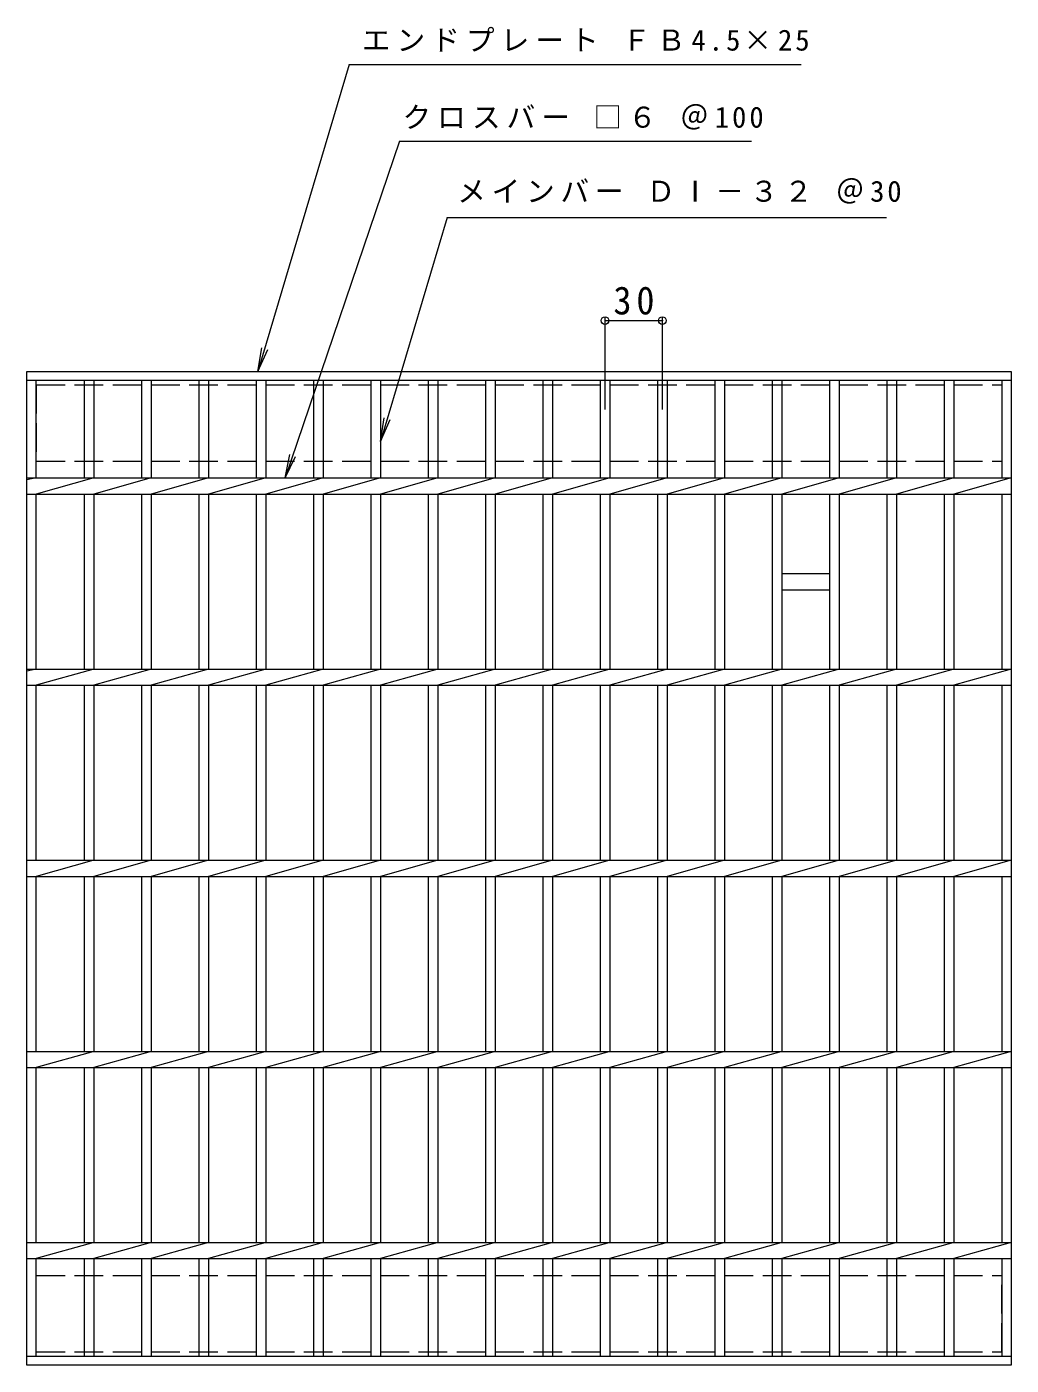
# Model space of a CAD drawing. Units: millimetres, scale not verified. Extents: x -622 to 831, y -677 to 678.
# Drawn here: x -620 to -105, y -22 to 678 of the extents above; entities that cross this region are included whole.
import ezdxf

# ---------------------------------------------------------------- set-up
doc = ezdxf.new("R2010")
doc.units = ezdxf.units.MM
doc.header["$LTSCALE"] = 5
doc.header["$PDMODE"] = 32
doc.header["$PDSIZE"] = 4
doc.linetypes.add('DASHED3', pattern=[4, 3, -1])
for name, color, linetype, lineweight in [('A-1_ピット', 2, 'Continuous', 9), ('A-2_蓋', 3, 'Continuous', 9), ('A-4_寸法', 7, 'Continuous', 9), ('A-5_仕様文', 7, 'Continuous', 9)]:
    doc.layers.add(name, color=color, linetype=linetype, lineweight=lineweight)
doc.styles.add('ＭＳ ゴシック', font='')
doc.styles.get('ＭＳ ゴシック').set_extended_font_data('MS Gothic')

msp = doc.modelspace()

# ---------------------------------------------------------------- linework, layer by layer
at = {"layer": 'A-1_ピット', "linetype": 'DASHED3'}
for p, q in [((-615.204, 490.928), (-110.204, 490.928)), ((-110.204, 490.928), (-110.204, 450.928)), ((-110.204, -15.072), (-110.204, 24.928)), ((-615.204, -15.072), (-110.204, -15.072))]:
    msp.add_line(p, q, dxfattribs=at)
for points in [[(-615.204, 490.928), (-615.204, 450.928), (-110.204, 450.928)], [(-615.204, -15.072), (-615.204, 24.928), (-110.204, 24.928)]]:
    msp.add_lwpolyline(points, dxfattribs=at)
at = {"layer": 'A-2_蓋'}
for p, q in [((-620.204, -22.072), (-620.204, 497.928)), ((-620.204, 497.928), (-105.204, 497.928)), ((-105.204, 497.928), (-105.204, -22.072)), ((-620.204, 493.428), (-105.204, 493.428)), ((-615.204, 442.168), (-615.204, 493.428)), ((-590.204, 493.428), (-590.204, 442.168)), ((-585.204, 493.428), (-585.204, 442.168)), ((-560.204, 493.428), (-560.204, 442.168)), ((-555.204, 493.428), (-555.204, 442.168)), ((-530.204, 493.428), (-530.204, 442.168)), ((-525.204, 493.428), (-525.204, 442.168)), ((-500.204, 493.428), (-500.204, 442.168)), ((-495.204, 493.428), (-495.204, 442.168)), ((-470.204, 493.428), (-470.204, 442.168)), ((-465.204, 493.428), (-465.204, 442.168)), ((-440.203, 493.428), (-440.203, 442.168)), ((-435.204, 493.428), (-435.204, 442.168)), ((-410.204, 493.428), (-410.204, 442.168)), ((-405.204, 493.428), (-405.204, 442.168)), ((-380.204, 493.428), (-380.204, 442.168)), ((-375.204, 493.428), (-375.204, 442.168)), ((-350.204, 493.428), (-350.204, 442.168)), ((-345.204, 493.428), (-345.204, 442.168)), ((-320.204, 493.428), (-320.204, 442.168)), ((-315.204, 493.428), (-315.204, 442.168)), ((-290.204, 493.428), (-290.204, 442.168)), ((-285.204, 493.428), (-285.204, 442.168)), ((-260.204, 493.428), (-260.204, 442.168)), ((-255.204, 493.428), (-255.204, 442.168)), ((-230.204, 493.428), (-230.204, 442.168)), ((-225.204, 493.428), (-225.204, 442.168)), ((-200.204, 493.428), (-200.204, 442.168)), ((-195.204, 493.428), (-195.204, 442.168)), ((-170.204, 493.428), (-170.204, 442.168)), ((-165.204, 493.428), (-165.204, 442.168)), ((-140.204, 493.428), (-140.204, 442.168)), ((-135.204, 493.428), (-135.204, 442.168)), ((-110.204, 493.428), (-110.204, 442.168)), ((-615.204, 442.168), (-620.204, 441.168)), ((-620.204, 442.168), (-105.204, 442.168)), ((-585.204, 442.168), (-615.204, 433.688)), ((-555.204, 442.168), (-585.204, 433.688)), ((-525.204, 442.168), (-555.204, 433.688)), ((-495.204, 442.168), (-525.204, 433.688)), ((-465.204, 442.168), (-495.204, 433.688)), ((-435.204, 442.168), (-465.204, 433.688)), ((-405.204, 442.168), (-435.204, 433.688)), ((-375.204, 442.168), (-405.204, 433.688)), ((-345.204, 442.168), (-375.204, 433.688)), ((-315.204, 442.168), (-345.204, 433.688)), ((-285.204, 442.168), (-315.204, 433.688)), ((-620.204, 433.688), (-105.204, 433.688)), ((-615.204, 342.168), (-615.204, 433.688)), ((-590.204, 433.688), (-590.204, 342.168)), ((-585.204, 433.688), (-585.204, 342.168)), ((-560.204, 433.688), (-560.204, 342.168)), ((-555.204, 433.688), (-555.204, 342.168)), ((-530.204, 433.688), (-530.204, 342.168)), ((-525.204, 433.688), (-525.204, 342.168)), ((-500.204, 433.688), (-500.204, 342.168)), ((-495.204, 433.688), (-495.204, 342.168)), ((-470.204, 433.688), (-470.204, 342.168)), ((-465.204, 433.688), (-465.204, 342.168)), ((-440.203, 433.688), (-440.203, 342.168)), ((-435.204, 433.688), (-435.204, 342.168)), ((-410.204, 433.688), (-410.204, 342.168)), ((-405.204, 433.688), (-405.204, 342.168)), ((-380.204, 433.688), (-380.204, 342.168)), ((-375.204, 433.688), (-375.204, 342.168)), ((-350.204, 433.688), (-350.204, 342.168)), ((-345.204, 433.688), (-345.204, 342.168)), ((-320.204, 433.688), (-320.204, 342.168)), ((-315.204, 433.688), (-315.204, 342.168)), ((-290.204, 433.688), (-290.204, 342.168)), ((-260.204, 433.688), (-260.204, 342.168)), ((-230.204, 433.688), (-230.204, 342.168)), ((-200.204, 433.688), (-200.204, 342.168)), ((-170.204, 433.688), (-170.204, 342.168)), ((-140.204, 433.688), (-140.204, 342.168)), ((-110.204, 433.688), (-110.204, 342.168)), ((-225.204, 392.168), (-200.204, 392.168)), ((-225.204, 383.688), (-200.204, 383.688)), ((-615.204, 342.168), (-620.204, 341.168)), ((-620.204, 342.168), (-105.204, 342.168)), ((-585.204, 342.168), (-615.204, 333.688)), ((-555.204, 342.168), (-585.204, 333.688)), ((-525.204, 342.168), (-555.204, 333.688)), ((-495.204, 342.168), (-525.204, 333.688)), ((-465.204, 342.168), (-495.204, 333.688)), ((-435.204, 342.168), (-465.204, 333.688)), ((-405.204, 342.168), (-435.204, 333.688)), ((-375.204, 342.168), (-405.204, 333.688)), ((-345.204, 342.168), (-375.204, 333.688)), ((-315.204, 342.168), (-345.204, 333.688)), ((-285.204, 342.168), (-315.204, 333.688)), ((-620.204, 333.688), (-105.204, 333.688)), ((-615.204, 242.168), (-615.204, 333.688)), ((-590.204, 333.688), (-590.204, 242.168)), ((-585.204, 333.688), (-585.204, 242.168)), ((-560.204, 333.688), (-560.204, 242.168)), ((-555.204, 333.688), (-555.204, 242.168)), ((-530.204, 333.688), (-530.204, 242.168)), ((-525.204, 333.688), (-525.204, 242.168)), ((-500.204, 333.688), (-500.204, 242.168)), ((-495.204, 333.688), (-495.204, 242.168)), ((-470.204, 333.688), (-470.204, 242.168)), ((-465.204, 333.688), (-465.204, 242.168)), ((-440.203, 333.688), (-440.203, 242.168)), ((-435.204, 333.688), (-435.204, 242.168)), ((-410.204, 333.688), (-410.204, 242.168)), ((-405.204, 333.688), (-405.204, 242.168)), ((-380.204, 333.688), (-380.204, 242.168)), ((-375.204, 333.688), (-375.204, 242.168)), ((-350.204, 333.688), (-350.204, 242.168)), ((-345.204, 333.688), (-345.204, 242.168)), ((-320.204, 333.688), (-320.204, 242.168)), ((-315.204, 333.688), (-315.204, 242.168)), ((-290.204, 333.688), (-290.204, 242.168)), ((-260.204, 333.688), (-260.204, 242.168)), ((-230.204, 333.688), (-230.204, 242.168)), ((-200.204, 333.688), (-200.204, 242.168)), ((-170.204, 333.688), (-170.204, 242.168)), ((-140.204, 333.688), (-140.204, 242.168)), ((-110.204, 333.688), (-110.204, 242.168)), ((-620.204, 242.168), (-105.204, 242.168)), ((-585.204, 242.168), (-615.204, 233.688)), ((-555.204, 242.168), (-585.204, 233.688)), ((-525.204, 242.168), (-555.204, 233.688)), ((-495.204, 242.168), (-525.204, 233.688)), ((-465.204, 242.168), (-495.204, 233.688)), ((-435.204, 242.168), (-465.204, 233.688)), ((-405.204, 242.168), (-435.204, 233.688)), ((-375.204, 242.168), (-405.204, 233.688)), ((-345.204, 242.168), (-375.204, 233.688)), ((-315.204, 242.168), (-345.204, 233.688)), ((-285.204, 242.168), (-315.204, 233.688)), ((-255.204, 242.168), (-285.204, 233.688)), ((-225.204, 242.168), (-255.204, 233.688)), ((-195.204, 242.168), (-225.204, 233.688)), ((-165.204, 242.168), (-195.204, 233.688)), ((-135.204, 242.168), (-165.204, 233.688)), ((-105.204, 242.168), (-135.204, 233.688)), ((-620.204, 233.688), (-105.204, 233.688)), ((-615.204, 142.168), (-615.204, 233.688)), ((-590.204, 233.688), (-590.204, 142.168)), ((-585.204, 233.688), (-585.204, 142.168)), ((-560.204, 233.688), (-560.204, 142.168)), ((-555.204, 233.688), (-555.204, 142.168)), ((-530.204, 233.688), (-530.204, 142.168)), ((-525.204, 233.688), (-525.204, 142.168)), ((-500.204, 233.688), (-500.204, 142.168)), ((-495.204, 233.688), (-495.204, 142.168)), ((-470.204, 233.688), (-470.204, 142.168)), ((-465.204, 233.688), (-465.204, 142.168)), ((-440.203, 233.688), (-440.203, 142.168)), ((-435.204, 233.688), (-435.204, 142.168)), ((-410.204, 233.688), (-410.204, 142.168)), ((-405.204, 233.688), (-405.204, 142.168)), ((-380.204, 233.688), (-380.204, 142.168)), ((-375.204, 233.688), (-375.204, 142.168)), ((-350.204, 233.688), (-350.204, 142.168)), ((-345.204, 233.688), (-345.204, 142.168)), ((-320.204, 233.688), (-320.204, 142.168)), ((-315.204, 233.688), (-315.204, 142.168)), ((-290.204, 233.688), (-290.204, 142.168)), ((-285.204, 233.688), (-285.204, 142.168)), ((-260.204, 233.688), (-260.204, 142.168)), ((-255.204, 233.688), (-255.204, 142.168)), ((-230.204, 233.688), (-230.204, 142.168)), ((-225.204, 233.688), (-225.204, 142.168)), ((-200.204, 233.688), (-200.204, 142.168)), ((-195.204, 233.688), (-195.204, 142.168)), ((-170.204, 233.688), (-170.204, 142.168)), ((-165.204, 233.688), (-165.204, 142.168)), ((-140.204, 233.688), (-140.204, 142.168)), ((-135.204, 233.688), (-135.204, 142.168)), ((-110.204, 233.688), (-110.204, 142.168)), ((-620.204, 142.168), (-105.204, 142.168)), ((-585.204, 142.168), (-615.204, 133.688)), ((-555.204, 142.168), (-585.204, 133.688)), ((-525.204, 142.168), (-555.204, 133.688)), ((-495.204, 142.168), (-525.204, 133.688)), ((-465.204, 142.168), (-495.204, 133.688)), ((-435.204, 142.168), (-465.204, 133.688)), ((-405.204, 142.168), (-435.204, 133.688)), ((-375.204, 142.168), (-405.204, 133.688)), ((-345.204, 142.168), (-375.204, 133.688)), ((-315.204, 142.168), (-345.204, 133.688)), ((-285.204, 142.168), (-315.204, 133.688)), ((-255.204, 142.168), (-285.204, 133.688)), ((-225.204, 142.168), (-255.204, 133.688)), ((-195.204, 142.168), (-225.204, 133.688)), ((-165.204, 142.168), (-195.204, 133.688)), ((-135.204, 142.168), (-165.204, 133.688)), ((-105.204, 142.168), (-135.204, 133.688)), ((-620.204, 133.688), (-105.204, 133.688)), ((-615.204, 42.168), (-615.204, 133.688)), ((-590.204, 133.688), (-590.204, 42.168)), ((-585.204, 133.688), (-585.204, 42.168)), ((-560.204, 133.688), (-560.204, 42.168)), ((-555.204, 133.688), (-555.204, 42.168)), ((-530.204, 133.688), (-530.204, 42.168)), ((-525.204, 133.688), (-525.204, 42.168)), ((-500.204, 133.688), (-500.204, 42.168)), ((-495.204, 133.688), (-495.204, 42.168)), ((-470.204, 133.688), (-470.204, 42.168)), ((-465.204, 133.688), (-465.204, 42.168)), ((-440.203, 133.688), (-440.203, 42.168)), ((-435.204, 133.688), (-435.204, 42.168)), ((-410.204, 133.688), (-410.204, 42.168)), ((-405.204, 133.688), (-405.204, 42.168)), ((-380.204, 133.688), (-380.204, 42.168)), ((-375.204, 133.688), (-375.204, 42.168)), ((-350.204, 133.688), (-350.204, 42.168)), ((-345.204, 133.688), (-345.204, 42.168)), ((-320.204, 133.688), (-320.204, 42.168)), ((-315.204, 133.688), (-315.204, 42.168)), ((-290.204, 133.688), (-290.204, 42.168)), ((-285.204, 133.688), (-285.204, 42.168)), ((-260.204, 133.688), (-260.204, 42.168)), ((-255.204, 133.688), (-255.204, 42.168)), ((-230.204, 133.688), (-230.204, 42.168)), ((-225.204, 133.688), (-225.204, 42.168)), ((-200.204, 133.688), (-200.204, 42.168)), ((-195.204, 133.688), (-195.204, 42.168)), ((-170.204, 133.688), (-170.204, 42.168)), ((-165.204, 133.688), (-165.204, 42.168)), ((-140.204, 133.688), (-140.204, 42.168)), ((-135.204, 133.688), (-135.204, 42.168)), ((-110.204, 133.688), (-110.204, 42.168)), ((-620.204, 42.168), (-105.204, 42.168)), ((-585.204, 42.168), (-615.204, 33.688)), ((-555.204, 42.168), (-585.204, 33.688)), ((-525.204, 42.168), (-555.204, 33.688)), ((-495.204, 42.168), (-525.204, 33.688)), ((-465.204, 42.168), (-495.204, 33.688)), ((-435.204, 42.168), (-465.204, 33.688)), ((-405.204, 42.168), (-435.204, 33.688)), ((-375.204, 42.168), (-405.204, 33.688)), ((-345.204, 42.168), (-375.204, 33.688)), ((-315.204, 42.168), (-345.204, 33.688)), ((-285.204, 42.168), (-315.204, 33.688)), ((-255.204, 42.168), (-285.204, 33.688)), ((-225.204, 42.168), (-255.204, 33.688)), ((-195.204, 42.168), (-225.204, 33.688)), ((-165.204, 42.168), (-195.204, 33.688)), ((-135.204, 42.168), (-165.204, 33.688)), ((-105.204, 42.168), (-135.204, 33.688)), ((-620.204, 33.688), (-105.204, 33.688)), ((-615.204, -17.572), (-615.204, 33.688)), ((-590.204, 33.688), (-590.204, -17.572)), ((-585.204, 33.688), (-585.204, -17.572)), ((-560.204, 33.688), (-560.204, -17.572)), ((-555.204, 33.688), (-555.204, -17.572)), ((-530.204, 33.688), (-530.204, -17.572)), ((-525.204, 33.688), (-525.204, -17.572)), ((-500.204, 33.688), (-500.204, -17.572)), ((-495.204, 33.688), (-495.204, -17.572)), ((-470.204, 33.688), (-470.204, -17.572)), ((-465.204, 33.688), (-465.204, -17.572)), ((-440.203, 33.688), (-440.203, -17.572)), ((-435.204, 33.688), (-435.204, -17.572)), ((-410.204, 33.688), (-410.204, -17.572)), ((-405.204, 33.688), (-405.204, -17.572)), ((-380.204, 33.688), (-380.204, -17.572)), ((-375.204, 33.688), (-375.204, -17.572)), ((-350.204, 33.688), (-350.204, -17.572)), ((-345.204, 33.688), (-345.204, -17.572)), ((-320.204, 33.688), (-320.204, -17.572)), ((-315.204, 33.688), (-315.204, -17.572)), ((-290.204, 33.688), (-290.204, -17.572)), ((-285.204, 33.688), (-285.204, -17.572)), ((-260.204, 33.688), (-260.204, -17.572)), ((-255.204, 33.688), (-255.204, -17.572)), ((-230.204, 33.688), (-230.204, -17.572)), ((-225.204, 33.688), (-225.204, -17.572)), ((-200.204, 33.688), (-200.204, -17.572)), ((-195.204, 33.688), (-195.204, -17.572)), ((-170.204, 33.688), (-170.204, -17.572)), ((-165.204, 33.688), (-165.204, -17.572)), ((-140.204, 33.688), (-140.204, -17.572)), ((-135.204, 33.688), (-135.204, -17.572)), ((-110.204, 33.688), (-110.204, -17.572)), ((-105.204, -17.572), (-620.204, -17.572)), ((-105.204, -22.072), (-620.204, -22.072))]:
    msp.add_line(p, q, dxfattribs=at)
for points in [[(-255.204, 442.168), (-285.204, 433.688), (-285.204, 342.168)], [(-225.204, 442.168), (-255.204, 433.688), (-255.204, 342.168)], [(-195.204, 442.168), (-225.204, 433.688), (-225.204, 342.168)], [(-165.204, 442.168), (-195.204, 433.688), (-195.204, 342.168)], [(-135.204, 442.168), (-165.204, 433.688), (-165.204, 342.168)], [(-105.204, 442.168), (-135.204, 433.688), (-135.204, 342.168)], [(-255.204, 342.168), (-285.204, 333.688), (-285.204, 242.168)], [(-225.204, 342.168), (-255.204, 333.688), (-255.204, 242.168)], [(-195.204, 342.168), (-225.204, 333.688), (-225.204, 242.168)], [(-165.204, 342.168), (-195.204, 333.688), (-195.204, 242.168)], [(-135.204, 342.168), (-165.204, 333.688), (-165.204, 242.168)], [(-105.204, 342.168), (-135.204, 333.688), (-135.204, 242.168)]]:
    msp.add_lwpolyline(points, dxfattribs=at)
at = {"layer": 'A-4_寸法'}
for p, q in [((-451.522, 658.43), (-215.162, 658.43)), ((-425.231, 618.43), (-241.155, 618.43)), ((-400.365, 578.43), (-170.404, 578.43)), ((-317.704, 478.049), (-317.704, 526.02)), ((-287.704, 478.049), (-287.704, 526.02)), ((-317.704, 524.52), (-287.704, 524.52)), ((-435.204, 461.29), (-433.235, 473.634)), ((-435.204, 461.29), (-430.107, 472.704)), ((-485.089, 442.168), (-482.648, 454.427)), ((-485.089, 442.168), (-479.559, 453.378))]:
    msp.add_line(p, q, dxfattribs=at)
for p in [(-317.704, 524.52), (-287.704, 524.52)]:
    msp.add_point(p, dxfattribs=at)
at = {"layer": 'A-5_仕様文'}
for p, q in [((-425.231, 618.43), (-485.089, 442.168)), ((-400.365, 578.43), (-435.204, 461.29)), ((-499.257, 497.928), (-494.166, 509.344))]:
    msp.add_line(p, q, dxfattribs=at)
msp.add_lwpolyline([(-451.522, 658.43), (-499.257, 497.928), (-497.295, 510.273)], dxfattribs=at)

# ---------------------------------------------------------------- texts
at = {"layer": 'A-4_寸法', "char_height": 11, "attachment_point": 7, "style": 'ＭＳ ゴシック'}
for s, insert in [('\\T1.21;エンドプレート\\~ＦＢ4.5×25', (-444.943, 665.144)), ('\\T1.21;クロスバー\\~□６\\~＠100', (-423.655, 624.42)), ('\\T1.2;メインバー\\~ＤⅠ－３２\\~＠30', (-395.034, 585.666))]:
    msp.add_mtext(s, dxfattribs=dict(at, insert=insert))
at = {"layer": 'A-4_寸法', "color": 2, "insert": (-313.329, 527.52), "char_height": 14.66, "attachment_point": 7, "style": 'ＭＳ ゴシック'}
msp.add_mtext('\\T1.27;\\W0.95;30', dxfattribs=at)

doc.saveas('drawing.dxf')
